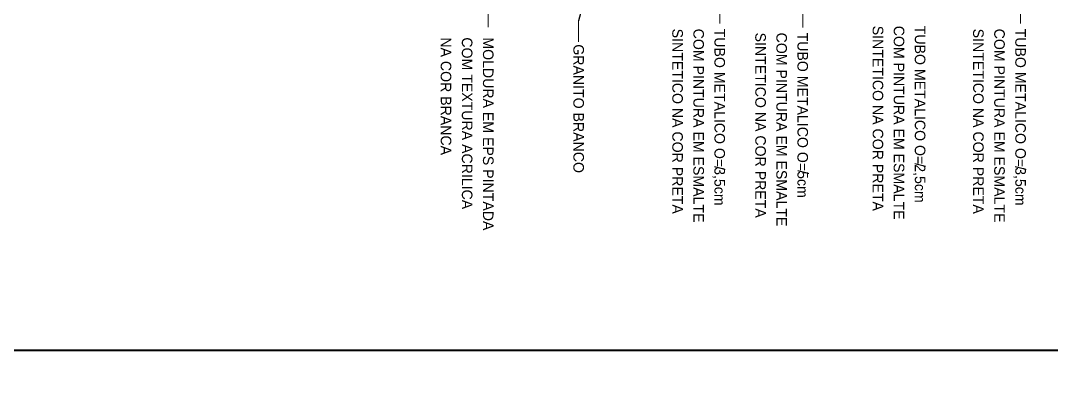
# Model space of a CAD drawing. Header units: metres. Extents: x -62 to 23, y -77 to 42.
# Drawn here: x -8.47 to 11.06, y -14.06 to -7 of the extents above; entities that cross this region are included whole.
import ezdxf
from ezdxf.enums import TextEntityAlignment as Align

# ---------------------------------------------------------------- set-up
doc = ezdxf.new("R2010")
doc.units = ezdxf.units.M
doc.header["$MEASUREMENT"] = 0
for name, color, linetype, lineweight in [('24 - Textos Gerais', 7, 'Continuous', 0), ('Level 12', 7, 'Continuous', 0), ('Level 63', 7, 'Continuous', 0)]:
    doc.layers.add(name, color=color, linetype=linetype, lineweight=lineweight)
doc.styles.add('Style-CIVIL', font='CIVIL.shx')
doc.dimstyles.get("Standard").update_dxf_attribs({"dimtxt": 0.18, "dimasz": 0.18, "dimexe": 0.18, "dimexo": 0.0625, "dimgap": 0.09, "dimtad": 0, "dimtih": 1, "dimtoh": 1, "dimdec": 4, "dimzin": 1, "dimdsep": 46, "dimtxsty": 'Standard', "dimcen": 0, "dimadec": 0, "dimazin": 0, "dimtfac": 1, "dimtdec": 4, "dimtofl": 0, "dimtmove": 0, "dimatfit": 3, "dimfxl": 0, "dimtolj": 1, "dimtzin": 1, "dimarcsym": 0})

# ---------------------------------------------------------------- blocks, each defined once
blk = doc.blocks.new('TerminatorOpen')
at = {"color": 0, "linetype": 'ByBlock', "lineweight": -2}
for q in [(-1, 0.5), (-1, 0), (-1, -0.5)]:
    blk.add_line((0, 0), q, dxfattribs=at)

msp = doc.modelspace()

# ---------------------------------------------------------------- linework, layer by layer
at = {"layer": '24 - Textos Gerais', "color": 2, "linetype": 'Continuous', "lineweight": 0}
msp.add_line((0.3936, -6.7214), (0.3936, -7.1214), dxfattribs=at)
at = {"layer": 'Level 12', "color": 2, "linetype": 'Continuous', "lineweight": 0}
for p, q in [((4.7795, -7.0524), (4.7794, -6.6524)), ((6.352, -7.1267), (6.3519, -6.7267)), ((10.4795, -7.0524), (10.4794, -6.6524)), ((2.1067, -7.402), (2.1067, -7.002))]:
    msp.add_line(p, q, dxfattribs=at)
at = {"layer": 'Level 63', "color": 131, "linetype": 'Continuous', "lineweight": 40}
msp.add_line((21.2805, -13.2486), (-60.8219, -13.2486), dxfattribs=at)
at = {"layer": 'Level 63', "color": 131, "linetype": 'Continuous', "lineweight": 13, "flags": 128}
for points in [[(21.2805, 39.4515), (21.2805, -13.2486), (-60.8219, -13.2486), (-60.8219, 39.4515)], [(21.2805, -13.2486), (21.2805, -65.9487), (-60.8219, -65.9487), (-60.8219, -13.2486)]]:
    msp.add_lwpolyline(points, close=True, dxfattribs=at)

# ---------------------------------------------------------------- texts
at = {"layer": '24 - Textos Gerais', "color": 2, "linetype": 'Continuous', "lineweight": 0, "insert": (0.4936, -7.3168), "char_height": 0.2, "attachment_point": 1, "rotation": 270, "line_spacing_factor": 1.2, "style": 'Style-CIVIL'}
msp.add_mtext('MOLDURA EM EPS PINTADA\\PCOM TEXTURA ACRILICA\\PNA COR BRANCA', dxfattribs=at)
at = {"layer": 'Level 12', "color": 2, "linetype": 'Continuous', "lineweight": 13, "style": 'Style-CIVIL'}
for p in [(4.7781, -9.7915), (8.5731, -9.7337), (10.4781, -9.7915), (6.3578, -9.8674)]:
    msp.add_text('/', height=0.2, rotation=270.00035, dxfattribs=at).set_placement(p, align=Align.MIDDLE_CENTER)
at = {"layer": 'Level 12', "color": 2, "linetype": 'Continuous', "lineweight": 13, "char_height": 0.199996, "attachment_point": 1, "style": 'Style-CIVIL'}
for s, insert, rotation, line_spacing_factor in [('TUBO METALICO O=3,5cm\\PCOM PINTURA EM ESMALTE\\PSINTETICO NA COR PRETA\\P', (4.8796, -7.1522), 270.00035, 1.197972), ('TUBO METALICO O=2,5cm\\PCOM PINTURA EM ESMALTE\\PSINTETICO NA COR PRETA\\P', (8.6761, -7.0969), 270.00035, 1.197972), ('TUBO METALICO O=3,5cm\\PCOM PINTURA EM ESMALTE\\PSINTETICO NA COR PRETA\\P', (10.5796, -7.1522), 270.00035, 1.197972), ('TUBO METALICO O=5cm\\PCOM PINTURA EM ESMALTE\\PSINTETICO NA COR PRETA\\P', (6.4521, -7.2266), 270.00035, 1.197972), ('GRANITO BRANCO\\P', (2.2067, -7.4482), 270, 1.197942)]:
    msp.add_mtext(s, dxfattribs=dict(at, insert=insert, rotation=rotation, line_spacing_factor=line_spacing_factor))

# ---------------------------------------------------------------- leaders
at = {"layer": 'Level 12', "color": 2, "linetype": 'Continuous', "lineweight": 0}
msp.add_leader([(3.5175, -1.7029), (2.1067, -7.002)], dimstyle='Standard', override={"dimtxt": 0.2, "dimasz": 0.2, "dimgap": 0, "dimtad": 1, "dimtxsty": 'Style-CIVIL', "dimldrblk": 'TerminatorOpen'}, dxfattribs=at)

doc.saveas('drawing.dxf')
